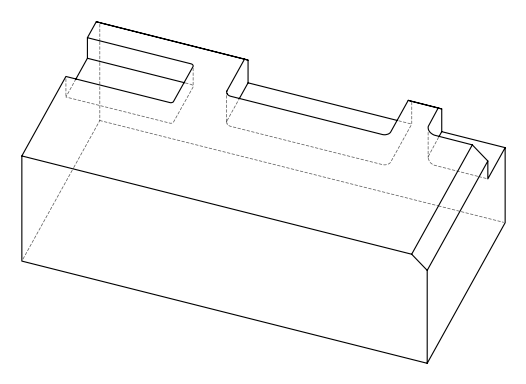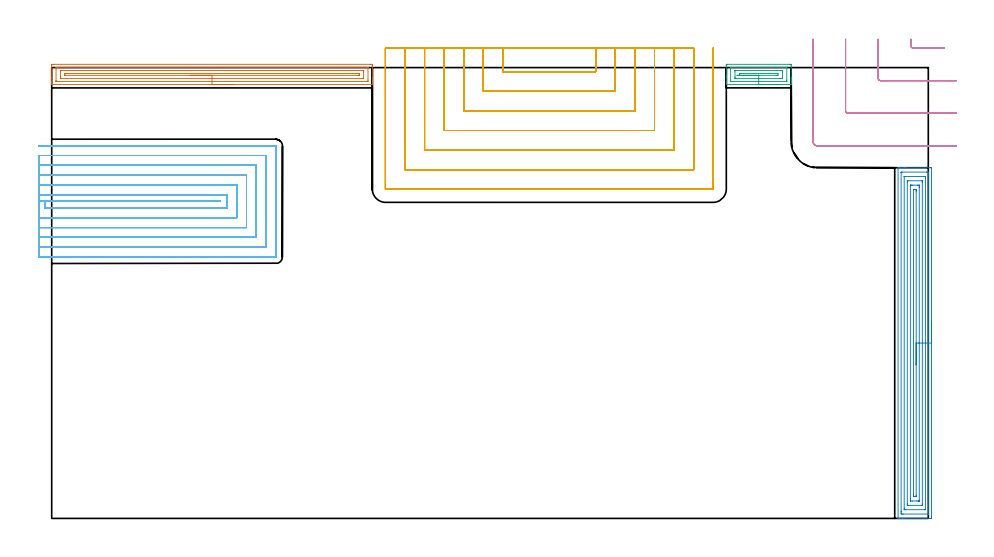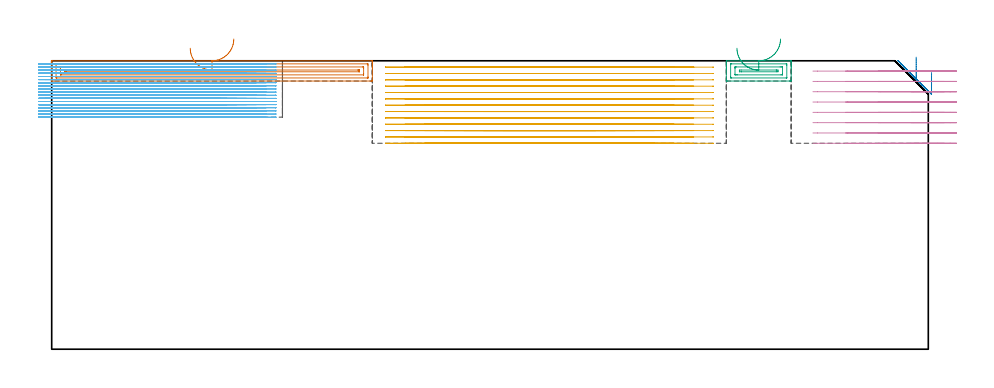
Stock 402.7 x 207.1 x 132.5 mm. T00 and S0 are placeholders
(PLAN: 6 operations, 3 tool changes, 147.8 min)
(1 AREA_MILL | FG_CHAMFER_SURFACE | UGT0205_001 | 4.9 min | 6611 mm3)
(2 AREA_MILL_1 | FG_CHAMFER_SURFACE_1 | UGT0205_001 | 7.98 min | 19965 mm3)
(3 AREA_MILL_2 | FG_CHAMFER_SURFACE_2 | UGT0205_001 | 1.14 min | 1770 mm3)
(4 MILL_CORNER_NOTCH_RECTANGULAR | CORNER_NOTCH_RECTANGULAR | UGT0201_094 | Follow Part, ap 5, ae 75% | 5.1 min | 107547 mm3)
(5 MILL_SLOT | SLOT_PARTIAL_RECTANGULAR | NXT0201_011 | Follow Part, ap 3, ae 75% | 62.73 min | 380404 mm3)
(6 MILL_SLOT_1 | SLOT_PARTIAL_RECTANGULAR_1 | NXT0201_008 | Follow Part, ap 1.5, ae 75% | 65.95 min | 156730 mm3)
(TOOL UGT0205_001 | Chamfer Mill 20 x 3 x 45 deg. | D20 FL50 Z2)
(TOOL UGT0201_094 | End mill 20 mm | D20 FL38 Z4)
(TOOL NXT0201_011 | ENDMILL 12mm [2P460-1200-NA 1630] | D12 FL38 Z6)
(TOOL NXT0201_008 | ENDMILL 6mm [2P460-0600-NA 1630] | D6 FL26 Z6)
(OP 1 AREA_MILL)
G17 G21 G94 G90
T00 M6
G54
G17 G0 G90 X83.65 Y199.3 S1061 M3
G43 Z142.5 H0
G94 G1 X83.612 Z141.628 F250.
X83.498 Z140.764
X83.309 Z139.912
X83.047 Z139.08
X82.713 Z138.274
X82.31 Z137.5
X81.842 Z136.764
X81.31 Z136.072
X80.721 Z135.429
X80.078 Z134.84
X79.386 Z134.308
X78.65 Z133.84
X77.876 Z133.437
X77.07 Z133.103
X76.238 Z132.841
X75.387 Z132.652
X74.522 Z132.538
X73.65 Z132.5
X0.14
X0.01 Y199.303 Z132.488
X0.007 Y199.354 Z132.438
X0. Y199.694 Z132.105
Y200.259 Z131.54
Y200.821 Z130.974
Y201.996 Z129.801
Y202.609 Z129.185
X0.001 Y207.973 Z123.824
X0.003 Y208.558 Z123.239
X0.007 Y208.591 Z123.206
X0.586 Y208.6 Z123.2
X146.715
X146.984 Y208.597 Z123.202
X147.29 Y208.591 Z123.206
X147.3 Y208.28 Z123.517
Y202.609 Z129.185
Y201.996 Z129.801
Y201.715 Z130.081
Y201.102 Z130.694
Y200.821 Z130.974
Y200.259 Z131.54
Y199.694 Z132.105
X147.294 Y199.354 Z132.438
X147.29 Y199.303 Z132.488
X147.16 Y199.3 Z132.5
X73.65
Y200.714 Z131.086
X2.368 Y200.715 Z131.085
X2.261 Y200.716 Z131.084
X2.049 Y200.721 Z131.079
X2.009 Y200.724 Z131.076
X2.006 Y200.737 Z131.063
X2.002 Y200.768 Z131.032
X2.001 Y200.821 Z130.979
X2. Y201.19 Z130.61
X2.001 Y206.553 Z125.247
X2.007 Y207.079 Z124.721
X2.01 Y207.165 Z124.635
X2.156 Y207.179 Z124.621
X2.263 Y207.184 Z124.616
X2.368 Y207.185 Z124.615
X144.932
X145.039 Y207.184 Z124.616
X145.251 Y207.179 Z124.621
X145.291 Y207.176 Z124.624
X145.294 Y207.163 Z124.637
X145.298 Y207.132 Z124.668
X145.299 Y207.079 Z124.721
X145.3 Y206.71 Z125.09
X145.299 Y201.347 Z130.453
X145.293 Y200.821 Z130.979
X145.29 Y200.735 Z131.065
X145.144 Y200.721 Z131.079
X145.037 Y200.716 Z131.084
X144.932 Y200.715 Z131.085
X73.65 Y200.714 Z131.086
Y202.128 Z129.672
X4.081 Y202.129 Z129.671
X4.039 Y202.13 Z129.67
X4.017 Y202.132 Z129.668
X4.013 Y202.134 Z129.666
X4.01 Y202.159 Z129.641
X4.002 Y202.459 Z129.341
X4.001 Y202.609 Z129.191
X4. Y202.759 Z129.041
Y205.291 Z126.509
Y205.441 Z126.359
X4.002 Y205.591 Z126.209
X4.006 Y205.691 Z126.109
X4.01 Y205.765 Z126.035
X4.031 Y205.766 Z126.034
X4.15 Y205.769 Z126.031
X4.562 Y205.771 Z126.029
X143.219
X143.261 Y205.77 Z126.03
X143.283 Y205.768 Z126.032
X143.288 Y205.766 Z126.034
X143.29 Y205.741 Z126.059
X143.298 Y205.441 Z126.359
X143.3 Y205.291 Z126.509
Y205.141 Z126.659
Y202.609 Z129.191
Y202.459 Z129.341
X143.298 Y202.309 Z129.491
X143.294 Y202.209 Z129.591
X143.29 Y202.135 Z129.665
X143.269 Y202.134 Z129.666
X143.15 Y202.131 Z129.669
X142.738 Y202.129 Z129.671
X73.65 Y202.128 Z129.672
Y203.543 Z128.257
X6.176
X6.075 Y203.545 Z128.255
X6.026 Y203.548 Z128.252
X6.01 Y203.55 Z128.25
X6.009 Y203.568 Z128.232
X6.008 Y204.321 Z127.479
X6.018 Y204.35 Z127.45
X6.823 Y204.357 Z127.443
X6.862
X141.124
X141.225 Y204.355 Z127.445
X141.274 Y204.352 Z127.448
X141.29 Y204.35 Z127.45
X141.291 Y204.332 Z127.468
X141.295 Y203.577 Z128.223
X141.29 Y203.552 Z128.248
X141.276 Y203.549 Z128.251
X141.227 Y203.546 Z128.254
X141.125 Y203.544 Z128.256
X140.922 Y203.543 Z128.257
X140.514
X73.65
X72.778 Z128.295
X71.914 Z128.409
X71.062 Z128.598
X70.23 Z128.86
X69.424 Z129.194
X68.65 Z129.597
X67.914 Z130.066
X67.222 Z130.597
X66.579 Z131.186
X65.99 Z131.829
X65.459 Z132.522
X64.99 Z133.257
X64.587 Z134.031
X64.253 Z134.837
X63.991 Z135.669
X63.802 Z136.521
X63.688 Z137.386
X63.65 Z138.257
G0 Z142.5
M5
M2
(OP 2 AREA_MILL_1)
G17 G21 G94 G90
T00 M6
G54
G17 G0 G90 X404.2 Y90.55 S1061 M3
G43 Z142.5 H0
Z127.1
G94 G1 Y90.512 Z126.228 F250.
Y90.398 Z125.364
Y90.209 Z124.512
Y89.947 Z123.68
Y89.613 Z122.874
Y89.21 Z122.1
Y88.742 Z121.364
Y88.21 Z120.672
Y87.621 Z120.029
Y86.978 Z119.44
Y86.286 Z118.909
Y85.55 Z118.44
Y84.776 Z118.037
Y83.97 Z117.703
Y83.138 Z117.441
Y82.286 Z117.252
Y81.422 Z117.138
Y80.55 Z117.1
Y0.929
X404.199 Y0.615 Z117.101
X404.194 Y0.043 Z117.104
X404.192 Y0.008 Z117.106
X403.623 Y0.003 Z117.674
X403.01 Y0. Z118.287
X392.048 Z129.246
X391.493 Z129.804
X391.158 Z130.139
X390.603 Z130.693
X390.267 Z131.028
X389.596 Z131.704
X389.235 Z132.065
X388.849 Z132.442
X388.803 Y0.01 Z132.488
X388.8 Y0.168 Z132.5
Y160.932
X388.803 Y161.09 Z132.488
X388.847 Y161.093 Z132.444
X389.235 Y161.1 Z132.064
X389.596 Z131.704
X390.267 Z131.028
X391.493 Z129.804
X392.048 Z129.246
X392.661 Z128.634
X403.623 Z117.674
X403.903 Y161.098 Z117.395
X404.192 Y161.09 Z117.106
X404.199 Y160.8 Z117.099
X404.2 Y80.55 Z117.1
X402.786 Z118.514
X402.785 Y2.295 Z118.515
X402.782 Y2.189 Z118.518
X402.776 Y2.01 Z118.524
X402.733 Y2.008 Z118.567
X402.241 Y2.001 Z119.059
X391.158 Z130.142
X390.664 Y2.003 Z130.636
X390.267 Y2.01 Z131.033
X390.221 Y2.401 Z131.079
X390.218 Y2.45 Z131.082
X390.214 Y3.294 Z131.086
Y3.347
X390.215 Y158.805 Z131.085
X390.218 Y158.911 Z131.082
X390.224 Y159.09 Z131.076
X390.267 Y159.092 Z131.033
X390.759 Y159.099 Z130.541
X401.842 Z119.458
X402.336 Y159.097 Z118.964
X402.733 Y159.09 Z118.567
X402.779 Y158.699 Z118.521
X402.782 Y158.65 Z118.518
X402.786 Y157.806 Z118.514
Y157.753
Y80.55
X401.372 Z119.928
X401.371 Y4.187 Z119.929
X401.37 Y4.082 Z119.93
X401.368 Y4.031 Z119.932
X401.366 Y4.013 Z119.934
X401.325 Y4.009 Z119.975
X401.138 Y4.001 Z120.162
X392.048 Y4. Z129.252
X391.861 Y4.002 Z129.439
X391.737 Y4.005 Z129.563
X391.642 Y4.01 Z129.658
X391.635 Y4.049 Z129.665
X391.633 Y4.187 Z129.667
X391.629 Y4.607 Z129.671
Y156.913
X391.63 Y157.018 Z129.67
X391.632 Y157.069 Z129.668
X391.634 Y157.087 Z129.666
X391.675 Y157.091 Z129.625
X391.862 Y157.099 Z129.438
X400.952 Y157.1 Z120.348
X401.139 Y157.098 Z120.161
X401.263 Y157.095 Z120.037
X401.358 Y157.09 Z119.942
X401.365 Y157.051 Z119.935
X401.367 Y156.913 Z119.933
X401.371 Y156.493 Z119.929
X401.372 Y80.55 Z119.928
X399.957 Z121.343
Y6.867
X399.954 Y6.082 Z121.346
X399.951 Y6.028 Z121.349
X399.948 Y6.01 Z121.352
X399.927 Y6.008 Z121.373
X399.819 Y6.003 Z121.481
X399.603 Y6.001 Z121.697
X393.386 Z127.914
X393.178 Y6.003 Z128.122
X393.074 Y6.008 Z128.226
X393.053 Y6.01 Z128.247
X393.049 Y6.023 Z128.251
X393.047 Y6.062 Z128.253
X393.043 Y6.762 Z128.257
Y6.867
Y154.233
X393.046 Y155.018 Z128.254
X393.049 Y155.072 Z128.251
X393.052 Y155.09 Z128.248
X393.073 Y155.092 Z128.227
X393.181 Y155.096 Z128.119
X393.397 Y155.099 Z127.903
X399.614 Z121.686
X399.822 Y155.097 Z121.478
X399.926 Y155.092 Z121.374
X399.947 Y155.09 Z121.353
X399.95 Y155.077 Z121.35
X399.953 Y155.038 Z121.347
X399.957 Y154.338 Z121.343
Y154.233
Y80.55
X398.543 Z122.757
Y8.39
X398.541 Y8.127 Z122.759
X398.539 Y8.052 Z122.761
X398.536 Y8.014 Z122.764
X398.524 Y8.01 Z122.776
X398.443 Y8.005 Z122.857
X398.281 Y8.002 Z123.019
X398.041 Y8. Z123.259
X397.39 Z123.91
X395.37 Z125.93
X394.719 Y8.002 Z126.581
X394.475 Y8.005 Z126.825
X394.463 Y8.015 Z126.837
X394.46 Y8.019 Z126.84
X394.457 Y8.653 Z126.843
Y8.916
Y152.71
X394.459 Y152.973 Z126.841
X394.461 Y153.048 Z126.839
X394.464 Y153.086 Z126.836
X394.476 Y153.09 Z126.824
X394.557 Y153.095 Z126.743
X394.719 Y153.098 Z126.581
X394.959 Y153.1 Z126.341
X395.61 Z125.69
X397.63 Z123.67
X398.281 Y153.098 Z123.019
X398.525 Y153.095 Z122.775
X398.537 Y153.085 Z122.763
X398.539 Y153.081 Z122.761
X398.542 Y152.447 Z122.758
X398.543 Y152.184 Z122.757
Y80.55
X397.129 Z124.171
X397.128 Y10.439 Z124.172
X397.126 Y10.124 Z124.174
X397.124 Y10.046 Z124.176
X397.122 Y10.015 Z124.178
X397.083 Y10.01 Z124.217
X396.935 Y10.003 Z124.365
X396.5 Y10.001 Z124.8
X396.044 Y10.003 Z125.256
X395.903 Y10.01 Z125.397
X395.878 Y10.016 Z125.422
X395.876 Y10.065 Z125.424
X395.873 Y10.175 Z125.427
X395.872 Y10.439 Z125.428
X395.871 Y11.07 Z125.429
X395.872 Y150.661 Z125.428
X395.874 Y150.976 Z125.426
X395.876 Y151.054 Z125.424
X395.877 Y151.085 Z125.423
X395.917 Y151.09 Z125.383
X396.065 Y151.097 Z125.235
X396.5 Y151.099 Z124.8
X396.956 Y151.097 Z124.344
X397.097 Y151.09 Z124.203
X397.122 Y151.084 Z124.178
X397.124 Y151.035 Z124.176
X397.127 Y150.925 Z124.173
X397.128 Y150.661 Z124.172
X397.129 Y150.03 Z124.171
Y80.55
Y79.678 Z124.209
Y78.814 Z124.323
Y77.962 Z124.512
Y77.13 Z124.774
Y76.324 Z125.108
Y75.55 Z125.511
Y74.814 Z125.98
Y74.122 Z126.511
Y73.479 Z127.1
Y72.89 Z127.743
Y72.358 Z128.435
Y71.89 Z129.171
Y71.487 Z129.945
Y71.153 Z130.751
Y70.891 Z131.583
Y70.702 Z132.435
Y70.588 Z133.3
Y70.55 Z134.171
G0 Z142.5
M5
M2
(OP 3 AREA_MILL_2)
G17 G21 G94 G90
T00 M6
G54
G17 G0 G90 X334.8 Y199.3 S1061 M3
G43 Z142.5 H0
G94 G1 X334.762 Z141.628 F250.
X334.648 Z140.764
X334.459 Z139.912
X334.197 Z139.08
X333.863 Z138.274
X333.46 Z137.5
X332.992 Z136.764
X332.46 Z136.072
X331.871 Z135.429
X331.228 Z134.84
X330.536 Z134.308
X329.8 Z133.84
X329.026 Z133.437
X328.22 Z133.103
X327.388 Z132.841
X326.537 Z132.652
X325.672 Z132.538
X324.8 Z132.5
X310.066
X309.91 Y199.303 Z132.488
X309.907 Y199.364 Z132.427
X309.9 Y199.767 Z132.033
Y200.156 Z131.644
Y200.821 Z130.974
Y202.048 Z129.749
Y202.609 Z129.185
Y203.222 Z128.573
X309.901 Y207.973 Z123.824
X309.904 Y208.583 Z123.215
X309.907 Y208.592 Z123.206
X310.513 Y208.6 Z123.2
X339.087
X339.357 Y208.597 Z123.202
X339.69 Y208.592 Z123.206
X339.7 Y208.254 Z123.544
Y202.609 Z129.185
Y202.048 Z129.749
Y201.715 Z130.081
Y201.154 Z130.643
Y200.821 Z130.974
Y200.156 Z131.644
Y199.766 Z132.033
X339.694 Y199.364 Z132.427
X339.69 Y199.303 Z132.488
X339.534 Y199.3 Z132.5
X324.8
Y200.714 Z131.086
X312.192 Y200.715 Z131.085
X311.979 Y200.718 Z131.082
X311.922 Y200.721 Z131.079
X311.91 Y200.732 Z131.068
X311.904 Y200.764 Z131.036
X311.901 Y200.821 Z130.979
Y206.584 Z125.216
X311.907 Y207.079 Z124.721
X311.91 Y207.172 Z124.628
X312.085 Y207.181 Z124.619
X312.193 Y207.185 Z124.615
X337.408
X337.621 Y207.182 Z124.618
X337.678 Y207.179 Z124.621
X337.69 Y207.168 Z124.632
X337.696 Y207.136 Z124.664
X337.699 Y207.079 Z124.721
X337.7 Y201.317 Z130.483
X337.693 Y200.821 Z130.979
X337.69 Y200.728 Z131.072
X337.515 Y200.719 Z131.081
X337.407 Y200.715 Z131.085
X324.8 Y200.714 Z131.086
Y202.128 Z129.672
X314.564 Y202.129 Z129.671
X314.084 Y202.133 Z129.667
X313.927 Y202.135 Z129.665
X313.91 Y202.142 Z129.658
X313.905 Y202.203 Z129.597
X313.902 Y202.301 Z129.499
X313.9 Y202.794 Z129.006
X313.901 Y205.475 Z126.325
X313.908 Y205.66 Z126.14
X313.914 Y205.765 Z126.035
X313.965 Y205.767 Z126.033
X314.084 Y205.77 Z126.03
X314.498 Y205.771 Z126.029
X314.977 Y205.772 Z126.028
X335.036 Y205.771 Z126.029
X335.516 Y205.767 Z126.033
X335.673 Y205.765 Z126.035
X335.69 Y205.758 Z126.042
X335.695 Y205.697 Z126.103
X335.698 Y205.599 Z126.201
X335.7 Y205.476 Z126.324
Y205.291 Z126.509
X335.699 Y202.426 Z129.374
X335.692 Y202.24 Z129.56
X335.686 Y202.135 Z129.665
X335.635 Y202.133 Z129.667
X335.516 Y202.13 Z129.67
X335.102 Y202.129 Z129.671
X334.623 Y202.128 Z129.672
X324.8
Y203.543 Z128.257
X316.724
X315.92 Y203.55 Z128.25
X315.917 Y204.35 Z127.45
X315.95 Y204.352 Z127.448
X316.763 Y204.357 Z127.443
X316.803
X332.876
X333.68 Y204.35 Z127.45
X333.683 Y203.55 Z128.25
X332.876 Y203.543 Z128.257
X332.837
X324.8
X323.928 Z128.295
X323.064 Z128.409
X322.212 Z128.598
X321.38 Z128.86
X320.574 Z129.194
X319.8 Z129.597
X319.064 Z130.066
X318.372 Z130.597
X317.729 Z131.186
X317.14 Z131.829
X316.609 Z132.522
X316.14 Z133.257
X315.737 Z134.031
X315.403 Z134.837
X315.141 Z135.669
X314.952 Z136.521
X314.838 Z137.386
X314.8 Z138.257
G0 Z142.5
M5
M2
(OP 4 MILL_CORNER_NOTCH_RECTANGULAR)
G17 G21 G94 G90
T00 M6
G54
G17 G0 G90 X394.7 Y220.1 S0 M3
G43 Z142.5 H0
Z127.762
G94 G1 Y217.1 F250.
G3 X395.695 Y216.1 R1. F500.
G1 X407.059
X410.059 F250.
G0 Z142.5
X379.7 Y220.1
Z127.762
G1 Y217.1
Y202.095 F500.
G3 X380.695 Y201.1 R1.
G1 X412.7
X415.7 F250.
G0 Z142.5
X364.7 Y220.1
Z127.762
G1 Y217.1
Y187.095 F500.
G3 X365.695 Y186.1 R1.
G1 X412.7
X415.7 F250.
G0 Z142.5
X349.7 Y220.1
Z127.762
G1 Y217.1
Y173.2 F500.
G3 X351.8 Y171.1 R2.1
G1 X412.7
X415.7 F250.
G0 Z142.5
X394.7 Y220.1
Z123.025
G1 Y217.1
G3 X395.695 Y216.1 R1. F500.
G1 X407.059
X410.059 F250.
G0 Z142.5
X379.7 Y220.1
Z123.025
G1 Y217.1
Y202.095 F500.
G3 X380.695 Y201.1 R1.
G1 X412.7
X415.7 F250.
G0 Z142.5
X364.7 Y220.1
Z123.025
G1 Y217.1
Y187.095 F500.
G3 X365.695 Y186.1 R1.
G1 X412.7
X415.7 F250.
G0 Z142.5
X349.7 Y220.1
Z123.025
G1 Y217.1
Y173.2 F500.
G3 X351.8 Y171.1 R2.1
G1 X412.7
X415.7 F250.
G0 Z142.5
X394.7 Y220.1
Z118.287
G1 Y217.1
G3 X395.695 Y216.1 R1. F500.
G1 X407.059
X410.059 F250.
G0 Z142.5
X379.7 Y220.1
Z118.287
G1 Y217.1
Y202.095 F500.
G3 X380.695 Y201.1 R1.
G1 X412.7
X415.7 F250.
G0 Z142.5
X364.7 Y220.1
Z118.287
G1 Y217.1
Y187.095 F500.
G3 X365.695 Y186.1 R1.
G1 X412.7
X415.7 F250.
G0 Z142.5
X349.7 Y220.1
Z118.287
G1 Y217.1
Y173.2 F500.
G3 X351.8 Y171.1 R2.1
G1 X412.7
X415.7 F250.
G0 Z142.5
X394.7 Y220.1
Z113.55
G1 Y217.1
G3 X395.695 Y216.1 R1. F500.
G1 X407.059
X410.059 F250.
G0 Z142.5
X379.7 Y220.1
Z113.55
G1 Y217.1
Y202.095 F500.
G3 X380.695 Y201.1 R1.
G1 X412.7
X415.7 F250.
G0 Z142.5
X364.7 Y220.1
Z113.55
G1 Y217.1
Y187.095 F500.
G3 X365.695 Y186.1 R1.
G1 X412.7
X415.7 F250.
G0 Z142.5
X349.7 Y220.1
Z113.55
G1 Y217.1
Y173.2 F500.
G3 X351.8 Y171.1 R2.1
G1 X412.7
X415.7 F250.
G0 Z142.5
X394.7 Y220.1
Z108.812
G1 Y217.1
G3 X395.695 Y216.1 R1. F500.
G1 X407.059
X410.059 F250.
G0 Z142.5
X379.7 Y220.1
Z108.812
G1 Y217.1
Y202.095 F500.
G3 X380.695 Y201.1 R1.
G1 X412.7
X415.7 F250.
G0 Z142.5
X364.7 Y220.1
Z108.812
G1 Y217.1
Y187.095 F500.
G3 X365.695 Y186.1 R1.
G1 X412.7
X415.7 F250.
G0 Z142.5
X349.7 Y220.1
Z108.812
G1 Y217.1
Y173.2 F500.
G3 X351.8 Y171.1 R2.1
G1 X412.7
X415.7 F250.
G0 Z142.5
X394.7 Y220.1
Z104.075
G1 Y217.1
G3 X395.695 Y216.1 R1. F500.
G1 X407.059
X410.059 F250.
G0 Z142.5
X379.7 Y220.1
Z104.075
G1 Y217.1
Y202.095 F500.
G3 X380.695 Y201.1 R1.
G1 X412.7
X415.7 F250.
G0 Z142.5
X364.7 Y220.1
Z104.075
G1 Y217.1
Y187.095 F500.
G3 X365.695 Y186.1 R1.
G1 X412.7
X415.7 F250.
G0 Z142.5
X349.7 Y220.1
Z104.075
G1 Y217.1
Y173.2 F500.
G3 X351.8 Y171.1 R2.1
G1 X412.7
X415.7 F250.
G0 Z142.5
X394.7 Y220.1
Z99.337
G1 Y217.1
G3 X395.695 Y216.1 R1. F500.
G1 X407.059
X410.059 F250.
G0 Z142.5
X379.7 Y220.1
Z99.337
G1 Y217.1
Y202.095 F500.
G3 X380.695 Y201.1 R1.
G1 X412.7
X415.7 F250.
G0 Z142.5
X364.7 Y220.1
Z99.337
G1 Y217.1
Y187.095 F500.
G3 X365.695 Y186.1 R1.
G1 X412.7
X415.7 F250.
G0 Z142.5
X349.7 Y220.1
Z99.337
G1 Y217.1
Y173.2 F500.
G3 X351.8 Y171.1 R2.1
G1 X412.7
X415.7 F250.
G0 Z142.5
X394.7 Y220.1
Z94.6
G1 Y217.1
G3 X395.695 Y216.1 R1. F500.
G1 X407.059
X410.059 F250.
G0 Z142.5
X379.7 Y220.1
Z94.6
G1 Y217.1
Y202.095 F500.
G3 X380.695 Y201.1 R1.
G1 X412.7
X415.7 F250.
G0 Z142.5
X364.7 Y220.1
Z94.6
G1 Y217.1
Y187.095 F500.
G3 X365.695 Y186.1 R1.
G1 X412.7
X415.7 F250.
G0 Z142.5
X349.7 Y220.1
Z94.6
G1 Y217.1
Y173.2 F500.
G3 X351.8 Y171.1 R2.1
G1 X412.7
X415.7 F250.
G0 Z142.5
M5
M2
(OP 5 MILL_SLOT)
G17 G21 G94 G90
T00 M6
G54
G17 G0 G90 X207.285 Y216.1 S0 M3
G43 Z142.5 H1
Z129.585
G94 G1 X207.299 Y213.1 F250.
X207.3 Y212.837 F500.
Y205.2
X249.9
Y212.836
X249.901 Y213.1
X249.915 Y216.1 F250.
X198.282
X198.299 Y213.1
X198.3 Y212.837 F500.
Y196.2
X258.9
Y212.836
X258.901 Y213.1
X258.918 Y216.1 F250.
X189.277
X189.299 Y213.1
X189.3 Y212.837 F500.
Y187.2
X267.9
Y212.836
X267.901 Y213.1
X267.923 Y216.1 F250.
X180.269
X180.299 Y213.1
G2 X180.3 Y212.837 R27. F500.
G1 Y178.2
X276.9
Y212.836
G2 X276.901 Y213.1 R27.
G1 X276.931 Y216.1 F250.
X171.254
X171.298 Y213.1
G2 X171.3 Y212.837 R18. F500.
G1 Y169.2
X285.9
Y212.836
G2 X285.902 Y213.1 R18.
G1 X285.946 Y216.1 F250.
X162.208 Y216.099
X162.296 Y213.1
G2 X162.3 Y212.837 R9. F500.
G1 Y160.2
X294.9
Y212.836
G2 X294.904 Y213.1 R9.
G1 X294.992 Y216.099 F250.
X153.3 Y215.837
Y212.837
Y151.3 F500.
X153.305 Y151.245
X153.345 Y151.205
X153.4 Y151.2
X303.8
X303.855 Y151.205
X303.895 Y151.245
X303.9 Y151.3
Y212.836
Y215.836 F250.
G0 X207.3 Y216.1 Z126.669
G1 Y213.1
Y205.2 F500.
X249.9
Y213.1
Y216.1 F250.
X198.3
Y213.1
Y196.2 F500.
X258.9
Y213.1
Y216.1 F250.
X189.3
Y213.1
Y187.2 F500.
X267.9
Y213.1
Y216.1 F250.
X180.3
Y213.1
Y178.2 F500.
X276.9
Y213.1
Y216.1 F250.
X171.3
Y213.1
Y169.2 F500.
X285.9
Y213.1
Y216.1 F250.
X162.3
Y213.1
Y160.2 F500.
X294.9
Y213.1
Y216.1 F250.
X153.3
Y213.1
Y151.3 F500.
X153.305 Y151.245
X153.345 Y151.205
X153.4 Y151.2
X303.8
X303.855 Y151.205
X303.895 Y151.245
X303.9 Y151.3
Y213.1
Y216.1 F250.
G0 X207.3 Z123.754
G1 Y213.1
Y205.2 F500.
X249.9
Y213.1
Y216.1 F250.
X198.3
Y213.1
Y196.2 F500.
X258.9
Y213.1
Y216.1 F250.
X189.3
Y213.1
Y187.2 F500.
X267.9
Y213.1
Y216.1 F250.
X180.3
Y213.1
Y178.2 F500.
X276.9
Y213.1
Y216.1 F250.
X171.3
Y213.1
Y169.2 F500.
X285.9
Y213.1
Y216.1 F250.
X162.3
Y213.1
Y160.2 F500.
X294.9
Y213.1
Y216.1 F250.
X153.3
Y213.1
Y151.3 F500.
X153.305 Y151.245
X153.345 Y151.205
X153.4 Y151.2
X303.8
X303.855 Y151.205
X303.895 Y151.245
X303.9 Y151.3
Y213.1
Y216.1 F250.
G0 X207.3 Z120.838
G1 Y213.1
Y205.2 F500.
X249.9
Y213.1
Y216.1 F250.
X198.3
Y213.1
Y196.2 F500.
X258.9
Y213.1
Y216.1 F250.
X189.3
Y213.1
Y187.2 F500.
X267.9
Y213.1
Y216.1 F250.
X180.3
Y213.1
Y178.2 F500.
X276.9
Y213.1
Y216.1 F250.
X171.3
Y213.1
Y169.2 F500.
X285.9
Y213.1
Y216.1 F250.
X162.3
Y213.1
Y160.2 F500.
X294.9
Y213.1
Y216.1 F250.
X153.3
Y213.1
Y151.3 F500.
X153.305 Y151.245
X153.345 Y151.205
X153.4 Y151.2
X303.8
X303.855 Y151.205
X303.895 Y151.245
X303.9 Y151.3
Y213.1
Y216.1 F250.
G0 X207.3 Z117.923
G1 Y213.1
Y205.2 F500.
X249.9
Y213.1
Y216.1 F250.
X198.3
Y213.1
Y196.2 F500.
X258.9
Y213.1
Y216.1 F250.
X189.3
Y213.1
Y187.2 F500.
X267.9
Y213.1
Y216.1 F250.
X180.3
Y213.1
Y178.2 F500.
X276.9
Y213.1
Y216.1 F250.
X171.3
Y213.1
Y169.2 F500.
X285.9
Y213.1
Y216.1 F250.
X162.3
Y213.1
Y160.2 F500.
X294.9
Y213.1
Y216.1 F250.
X153.3
Y213.1
Y151.3 F500.
X153.305 Y151.245
X153.345 Y151.205
X153.4 Y151.2
X303.8
X303.855 Y151.205
X303.895 Y151.245
X303.9 Y151.3
Y213.1
Y216.1 F250.
G0 X207.3 Z115.008
G1 Y213.1
Y205.2 F500.
X249.9
Y213.1
Y216.1 F250.
X198.3
Y213.1
Y196.2 F500.
X258.9
Y213.1
Y216.1 F250.
X189.3
Y213.1
Y187.2 F500.
X267.9
Y213.1
Y216.1 F250.
X180.3
Y213.1
Y178.2 F500.
X276.9
Y213.1
Y216.1 F250.
X171.3
Y213.1
Y169.2 F500.
X285.9
Y213.1
Y216.1 F250.
X162.3
Y213.1
Y160.2 F500.
X294.9
Y213.1
Y216.1 F250.
X153.3
Y213.1
Y151.3 F500.
X153.305 Y151.245
X153.345 Y151.205
X153.4 Y151.2
X303.8
X303.855 Y151.205
X303.895 Y151.245
X303.9 Y151.3
Y213.1
Y216.1 F250.
G0 X207.3 Z112.092
G1 Y213.1
Y205.2 F500.
X249.9
Y213.1
Y216.1 F250.
X198.3
Y213.1
Y196.2 F500.
X258.9
Y213.1
Y216.1 F250.
X189.3
Y213.1
Y187.2 F500.
X267.9
Y213.1
Y216.1 F250.
X180.3
Y213.1
Y178.2 F500.
X276.9
Y213.1
Y216.1 F250.
X171.3
Y213.1
Y169.2 F500.
X285.9
Y213.1
Y216.1 F250.
X162.3
Y213.1
Y160.2 F500.
X294.9
Y213.1
Y216.1 F250.
X153.3
Y213.1
Y151.3 F500.
X153.305 Y151.245
X153.345 Y151.205
X153.4 Y151.2
X303.8
X303.855 Y151.205
X303.895 Y151.245
X303.9 Y151.3
Y213.1
Y216.1 F250.
G0 X207.3 Z109.177
G1 Y213.1
Y205.2 F500.
X249.9
Y213.1
Y216.1 F250.
X198.3
Y213.1
Y196.2 F500.
X258.9
Y213.1
Y216.1 F250.
X189.3
Y213.1
Y187.2 F500.
X267.9
Y213.1
Y216.1 F250.
X180.3
Y213.1
Y178.2 F500.
X276.9
Y213.1
Y216.1 F250.
X171.3
Y213.1
Y169.2 F500.
X285.9
Y213.1
Y216.1 F250.
X162.3
Y213.1
Y160.2 F500.
X294.9
Y213.1
Y216.1 F250.
X153.3
Y213.1
Y151.3 F500.
X153.305 Y151.245
X153.345 Y151.205
X153.4 Y151.2
X303.8
X303.855 Y151.205
X303.895 Y151.245
X303.9 Y151.3
Y213.1
Y216.1 F250.
G0 X207.3 Z106.262
G1 Y213.1
Y205.2 F500.
X249.9
Y213.1
Y216.1 F250.
X198.3
Y213.1
Y196.2 F500.
X258.9
Y213.1
Y216.1 F250.
X189.3
Y213.1
Y187.2 F500.
X267.9
Y213.1
Y216.1 F250.
X180.3
Y213.1
Y178.2 F500.
X276.9
Y213.1
Y216.1 F250.
X171.3
Y213.1
Y169.2 F500.
X285.9
Y213.1
Y216.1 F250.
X162.3
Y213.1
Y160.2 F500.
X294.9
Y213.1
Y216.1 F250.
X153.3
Y213.1
Y151.3 F500.
X153.305 Y151.245
X153.345 Y151.205
X153.4 Y151.2
X303.8
X303.855 Y151.205
X303.895 Y151.245
X303.9 Y151.3
Y213.1
Y216.1 F250.
G0 X207.3 Z103.346
G1 Y213.1
Y205.2 F500.
X249.9
Y213.1
Y216.1 F250.
X198.3
Y213.1
Y196.2 F500.
X258.9
Y213.1
Y216.1 F250.
X189.3
Y213.1
Y187.2 F500.
X267.9
Y213.1
Y216.1 F250.
X180.3
Y213.1
Y178.2 F500.
X276.9
Y213.1
Y216.1 F250.
X171.3
Y213.1
Y169.2 F500.
X285.9
Y213.1
Y216.1 F250.
X162.3
Y213.1
Y160.2 F500.
X294.9
Y213.1
Y216.1 F250.
X153.3
Y213.1
Y151.3 F500.
X153.305 Y151.245
X153.345 Y151.205
X153.4 Y151.2
X303.8
X303.855 Y151.205
X303.895 Y151.245
X303.9 Y151.3
Y213.1
Y216.1 F250.
G0 X207.3 Z100.431
G1 Y213.1
Y205.2 F500.
X249.9
Y213.1
Y216.1 F250.
X198.3
Y213.1
Y196.2 F500.
X258.9
Y213.1
Y216.1 F250.
X189.3
Y213.1
Y187.2 F500.
X267.9
Y213.1
Y216.1 F250.
X180.3
Y213.1
Y178.2 F500.
X276.9
Y213.1
Y216.1 F250.
X171.3
Y213.1
Y169.2 F500.
X285.9
Y213.1
Y216.1 F250.
X162.3
Y213.1
Y160.2 F500.
X294.9
Y213.1
Y216.1 F250.
X153.3
Y213.1
Y151.3 F500.
X153.305 Y151.245
X153.345 Y151.205
X153.4 Y151.2
X303.8
X303.855 Y151.205
X303.895 Y151.245
X303.9 Y151.3
Y213.1
Y216.1 F250.
G0 X207.3 Z97.515
G1 Y213.1
Y205.2 F500.
X249.9
Y213.1
Y216.1 F250.
X198.3
Y213.1
Y196.2 F500.
X258.9
Y213.1
Y216.1 F250.
X189.3
Y213.1
Y187.2 F500.
X267.9
Y213.1
Y216.1 F250.
X180.3
Y213.1
Y178.2 F500.
X276.9
Y213.1
Y216.1 F250.
X171.3
Y213.1
Y169.2 F500.
X285.9
Y213.1
Y216.1 F250.
X162.3
Y213.1
Y160.2 F500.
X294.9
Y213.1
Y216.1 F250.
X153.3
Y213.1
Y151.3 F500.
X153.305 Y151.245
X153.345 Y151.205
X153.4 Y151.2
X303.8
X303.855 Y151.205
X303.895 Y151.245
X303.9 Y151.3
Y213.1
Y216.1 F250.
G0 X207.3 Z94.6
G1 Y213.1
Y205.2 F500.
X249.9
Y213.1
Y216.1 F250.
X198.3
Y213.1
Y196.2 F500.
X258.9
Y213.1
Y216.1 F250.
X189.3
Y213.1
Y187.2 F500.
X267.9
Y213.1
Y216.1 F250.
X180.3
Y213.1
Y178.2 F500.
X276.9
Y213.1
Y216.1 F250.
X171.3
Y213.1
Y169.2 F500.
X285.9
Y213.1
Y216.1 F250.
X162.3
Y213.1
Y160.2 F500.
X294.9
Y213.1
Y216.1 F250.
X153.3
Y213.1
Y151.3 F500.
X153.305 Y151.245
X153.345 Y151.205
X153.4 Y151.2
X303.8
X303.855 Y151.205
X303.895 Y151.245
X303.9 Y151.3
Y213.1
Y216.1 F250.
G0 Z142.5
M5
M2
(OP 6 MILL_SLOT_1)
G17 G21 G94 G90
T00 M6
G54
G17 G0 G90 X-6. Y145.7 S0 M3
G43 Z142.5 H1
Z131.061
G94 G1 X-3. F250.
X77.5 F500.
Y145.6
X-3.
Y142.6
X80.5
Y148.7
X-3.
X-6. F250.
Y138.1
X-3.
X85. F500.
Y153.2
X-3.
X-6. F250.
Y133.6
X-3.
X89.5 F500.
Y157.7
X-3.
X-6. F250.
Y129.1
X-3.
X94. F500.
Y162.2
X-3.
X-6. F250.
Y124.6
X-3.
X98.5 F500.
Y166.7
X-3.
X-6. F250.
Y120.1
X-3.
X102.9 F500.
X102.955 Y120.105
X102.995 Y120.145
X103. Y120.2
Y171.1
X102.995 Y171.155
X102.955 Y171.195
X102.9 Y171.2
X-3.
X-6. F250.
G0 Y145.7 Z129.622
G1 X-3.
X77.5 F500.
Y145.6
X-3.
Y142.6
X80.5
Y148.7
X-3.
X-6. F250.
Y138.1
X-3.
X85. F500.
Y153.2
X-3.
X-6. F250.
Y133.6
X-3.
X89.5 F500.
Y157.7
X-3.
X-6. F250.
Y129.1
X-3.
X94. F500.
Y162.2
X-3.
X-6. F250.
Y124.6
X-3.
X98.5 F500.
Y166.7
X-3.
X-6. F250.
Y120.1
X-3.
X102.9 F500.
X102.955 Y120.105
X102.995 Y120.145
X103. Y120.2
Y171.1
X102.995 Y171.155
X102.955 Y171.195
X102.9 Y171.2
X-3.
X-6. F250.
G0 Y145.7 Z128.183
G1 X-3.
X77.5 F500.
Y145.6
X-3.
Y142.6
X80.5
Y148.7
X-3.
X-6. F250.
Y138.1
X-3.
X85. F500.
Y153.2
X-3.
X-6. F250.
Y133.6
X-3.
X89.5 F500.
Y157.7
X-3.
X-6. F250.
Y129.1
X-3.
X94. F500.
Y162.2
X-3.
X-6. F250.
Y124.6
X-3.
X98.5 F500.
Y166.7
X-3.
X-6. F250.
Y120.1
X-3.
X102.9 F500.
X102.955 Y120.105
X102.995 Y120.145
X103. Y120.2
Y171.1
X102.995 Y171.155
X102.955 Y171.195
X102.9 Y171.2
X-3.
X-6. F250.
G0 Y145.7 Z126.744
G1 X-3.
X77.5 F500.
Y145.6
X-3.
Y142.6
X80.5
Y148.7
X-3.
X-6. F250.
Y138.1
X-3.
X85. F500.
Y153.2
X-3.
X-6. F250.
Y133.6
X-3.
X89.5 F500.
Y157.7
X-3.
X-6. F250.
Y129.1
X-3.
X94. F500.
Y162.2
X-3.
X-6. F250.
Y124.6
X-3.
X98.5 F500.
Y166.7
X-3.
X-6. F250.
Y120.1
X-3.
X102.9 F500.
X102.955 Y120.105
X102.995 Y120.145
X103. Y120.2
Y171.1
X102.995 Y171.155
X102.955 Y171.195
X102.9 Y171.2
X-3.
X-6. F250.
G0 Y145.7 Z125.305
G1 X-3.
X77.5 F500.
Y145.6
X-3.
Y142.6
X80.5
Y148.7
X-3.
X-6. F250.
Y138.1
X-3.
X85. F500.
Y153.2
X-3.
X-6. F250.
Y133.6
X-3.
X89.5 F500.
Y157.7
X-3.
X-6. F250.
Y129.1
X-3.
X94. F500.
Y162.2
X-3.
X-6. F250.
Y124.6
X-3.
X98.5 F500.
Y166.7
X-3.
X-6. F250.
Y120.1
X-3.
X102.9 F500.
X102.955 Y120.105
X102.995 Y120.145
X103. Y120.2
Y171.1
X102.995 Y171.155
X102.955 Y171.195
X102.9 Y171.2
X-3.
X-6. F250.
G0 Y145.7 Z123.867
G1 X-3.
X77.5 F500.
Y145.6
X-3.
Y142.6
X80.5
Y148.7
X-3.
X-6. F250.
Y138.1
X-3.
X85. F500.
Y153.2
X-3.
X-6. F250.
Y133.6
X-3.
X89.5 F500.
Y157.7
X-3.
X-6. F250.
Y129.1
X-3.
X94. F500.
Y162.2
X-3.
X-6. F250.
Y124.6
X-3.
X98.5 F500.
Y166.7
X-3.
X-6. F250.
Y120.1
X-3.
X102.9 F500.
X102.955 Y120.105
X102.995 Y120.145
X103. Y120.2
Y171.1
X102.995 Y171.155
X102.955 Y171.195
X102.9 Y171.2
X-3.
X-6. F250.
G0 Y145.7 Z122.428
G1 X-3.
X77.5 F500.
Y145.6
X-3.
Y142.6
X80.5
Y148.7
X-3.
X-6. F250.
Y138.1
X-3.
X85. F500.
Y153.2
X-3.
X-6. F250.
Y133.6
X-3.
X89.5 F500.
Y157.7
X-3.
X-6. F250.
Y129.1
X-3.
X94. F500.
Y162.2
X-3.
X-6. F250.
Y124.6
X-3.
X98.5 F500.
Y166.7
X-3.
X-6. F250.
Y120.1
X-3.
X102.9 F500.
X102.955 Y120.105
X102.995 Y120.145
X103. Y120.2
Y171.1
X102.995 Y171.155
X102.955 Y171.195
X102.9 Y171.2
X-3.
X-6. F250.
G0 Y145.7 Z120.989
G1 X-3.
X77.5 F500.
Y145.6
X-3.
Y142.6
X80.5
Y148.7
X-3.
X-6. F250.
Y138.1
X-3.
X85. F500.
Y153.2
X-3.
X-6. F250.
Y133.6
X-3.
X89.5 F500.
Y157.7
X-3.
X-6. F250.
Y129.1
X-3.
X94. F500.
Y162.2
X-3.
X-6. F250.
Y124.6
X-3.
X98.5 F500.
Y166.7
X-3.
X-6. F250.
Y120.1
X-3.
X102.9 F500.
X102.955 Y120.105
X102.995 Y120.145
X103. Y120.2
Y171.1
X102.995 Y171.155
X102.955 Y171.195
X102.9 Y171.2
X-3.
X-6. F250.
G0 Y145.7 Z119.55
G1 X-3.
X77.5 F500.
Y145.6
X-3.
Y142.6
X80.5
Y148.7
X-3.
X-6. F250.
Y138.1
X-3.
X85. F500.
Y153.2
X-3.
X-6. F250.
Y133.6
X-3.
X89.5 F500.
Y157.7
X-3.
X-6. F250.
Y129.1
X-3.
X94. F500.
Y162.2
X-3.
X-6. F250.
Y124.6
X-3.
X98.5 F500.
Y166.7
X-3.
X-6. F250.
Y120.1
X-3.
X102.9 F500.
X102.955 Y120.105
X102.995 Y120.145
X103. Y120.2
Y171.1
X102.995 Y171.155
X102.955 Y171.195
X102.9 Y171.2
X-3.
X-6. F250.
G0 Y145.7 Z118.111
G1 X-3.
X77.5 F500.
Y145.6
X-3.
Y142.6
X80.5
Y148.7
X-3.
X-6. F250.
Y138.1
X-3.
X85. F500.
Y153.2
X-3.
X-6. F250.
Y133.6
X-3.
X89.5 F500.
Y157.7
X-3.
X-6. F250.
Y129.1
X-3.
X94. F500.
Y162.2
X-3.
X-6. F250.
Y124.6
X-3.
X98.5 F500.
Y166.7
X-3.
X-6. F250.
Y120.1
X-3.
X102.9 F500.
X102.955 Y120.105
X102.995 Y120.145
X103. Y120.2
Y171.1
X102.995 Y171.155
X102.955 Y171.195
X102.9 Y171.2
X-3.
X-6. F250.
G0 Y145.7 Z116.672
G1 X-3.
X77.5 F500.
Y145.6
X-3.
Y142.6
X80.5
Y148.7
X-3.
X-6. F250.
Y138.1
X-3.
X85. F500.
Y153.2
X-3.
X-6. F250.
Y133.6
X-3.
X89.5 F500.
Y157.7
X-3.
X-6. F250.
Y129.1
X-3.
X94. F500.
Y162.2
X-3.
X-6. F250.
Y124.6
X-3.
X98.5 F500.
Y166.7
X-3.
X-6. F250.
Y120.1
X-3.
X102.9 F500.
X102.955 Y120.105
X102.995 Y120.145
X103. Y120.2
Y171.1
X102.995 Y171.155
X102.955 Y171.195
X102.9 Y171.2
X-3.
X-6. F250.
G0 Y145.7 Z115.233
G1 X-3.
X77.5 F500.
Y145.6
X-3.
Y142.6
X80.5
Y148.7
X-3.
X-6. F250.
Y138.1
X-3.
X85. F500.
Y153.2
X-3.
X-6. F250.
Y133.6
X-3.
X89.5 F500.
Y157.7
X-3.
X-6. F250.
Y129.1
X-3.
X94. F500.
Y162.2
X-3.
X-6. F250.
Y124.6
X-3.
X98.5 F500.
Y166.7
X-3.
X-6. F250.
Y120.1
X-3.
X102.9 F500.
X102.955 Y120.105
X102.995 Y120.145
X103. Y120.2
Y171.1
X102.995 Y171.155
X102.955 Y171.195
X102.9 Y171.2
X-3.
X-6. F250.
G0 Y145.7 Z113.794
G1 X-3.
X77.5 F500.
Y145.6
X-3.
Y142.6
X80.5
Y148.7
X-3.
X-6. F250.
Y138.1
X-3.
X85. F500.
Y153.2
X-3.
X-6. F250.
Y133.6
X-3.
X89.5 F500.
Y157.7
X-3.
X-6. F250.
Y129.1
X-3.
X94. F500.
Y162.2
X-3.
X-6. F250.
Y124.6
X-3.
X98.5 F500.
Y166.7
X-3.
X-6. F250.
Y120.1
X-3.
X102.9 F500.
X102.955 Y120.105
X102.995 Y120.145
X103. Y120.2
Y171.1
X102.995 Y171.155
X102.955 Y171.195
X102.9 Y171.2
X-3.
X-6. F250.
G0 Y145.7 Z112.356
G1 X-3.
X77.5 F500.
Y145.6
X-3.
Y142.6
X80.5
Y148.7
X-3.
X-6. F250.
Y138.1
X-3.
X85. F500.
Y153.2
X-3.
X-6. F250.
Y133.6
X-3.
X89.5 F500.
Y157.7
X-3.
X-6. F250.
Y129.1
X-3.
X94. F500.
Y162.2
X-3.
X-6. F250.
Y124.6
X-3.
X98.5 F500.
Y166.7
X-3.
X-6. F250.
Y120.1
X-3.
X102.9 F500.
X102.955 Y120.105
X102.995 Y120.145
X103. Y120.2
Y171.1
X102.995 Y171.155
X102.955 Y171.195
X102.9 Y171.2
X-3.
X-6. F250.
G0 Y145.7 Z110.917
G1 X-3.
X77.5 F500.
Y145.6
X-3.
Y142.6
X80.5
Y148.7
X-3.
X-6. F250.
Y138.1
X-3.
X85. F500.
Y153.2
X-3.
X-6. F250.
Y133.6
X-3.
X89.5 F500.
Y157.7
X-3.
X-6. F250.
Y129.1
X-3.
X94. F500.
Y162.2
X-3.
X-6. F250.
Y124.6
X-3.
X98.5 F500.
Y166.7
X-3.
X-6. F250.
Y120.1
X-3.
X102.9 F500.
X102.955 Y120.105
X102.995 Y120.145
X103. Y120.2
Y171.1
X102.995 Y171.155
X102.955 Y171.195
X102.9 Y171.2
X-3.
X-6. F250.
G0 Y145.7 Z109.478
G1 X-3.
X77.5 F500.
Y145.6
X-3.
Y142.6
X80.5
Y148.7
X-3.
X-6. F250.
Y138.1
X-3.
X85. F500.
Y153.2
X-3.
X-6. F250.
Y133.6
X-3.
X89.5 F500.
Y157.7
X-3.
X-6. F250.
Y129.1
X-3.
X94. F500.
Y162.2
X-3.
X-6. F250.
Y124.6
X-3.
X98.5 F500.
Y166.7
X-3.
X-6. F250.
Y120.1
X-3.
X102.9 F500.
X102.955 Y120.105
X102.995 Y120.145
X103. Y120.2
Y171.1
X102.995 Y171.155
X102.955 Y171.195
X102.9 Y171.2
X-3.
X-6. F250.
G0 Y145.7 Z108.039
G1 X-3.
X77.5 F500.
Y145.6
X-3.
Y142.6
X80.5
Y148.7
X-3.
X-6. F250.
Y138.1
X-3.
X85. F500.
Y153.2
X-3.
X-6. F250.
Y133.6
X-3.
X89.5 F500.
Y157.7
X-3.
X-6. F250.
Y129.1
X-3.
X94. F500.
Y162.2
X-3.
X-6. F250.
Y124.6
X-3.
X98.5 F500.
Y166.7
X-3.
X-6. F250.
Y120.1
X-3.
X102.9 F500.
X102.955 Y120.105
X102.995 Y120.145
X103. Y120.2
Y171.1
X102.995 Y171.155
X102.955 Y171.195
X102.9 Y171.2
X-3.
X-6. F250.
G0 Y145.7 Z106.6
G1 X-3.
X77.5 F500.
Y145.6
X-3.
Y142.6
X80.5
Y148.7
X-3.
X-6. F250.
Y138.1
X-3.
X85. F500.
Y153.2
X-3.
X-6. F250.
Y133.6
X-3.
X89.5 F500.
Y157.7
X-3.
X-6. F250.
Y129.1
X-3.
X94. F500.
Y162.2
X-3.
X-6. F250.
Y124.6
X-3.
X98.5 F500.
Y166.7
X-3.
X-6. F250.
Y120.1
X-3.
X102.9 F500.
X102.955 Y120.105
X102.995 Y120.145
X103. Y120.2
Y171.1
X102.995 Y171.155
X102.955 Y171.195
X102.9 Y171.2
X-3.
X-6. F250.
G0 Z142.5
M5
M2
